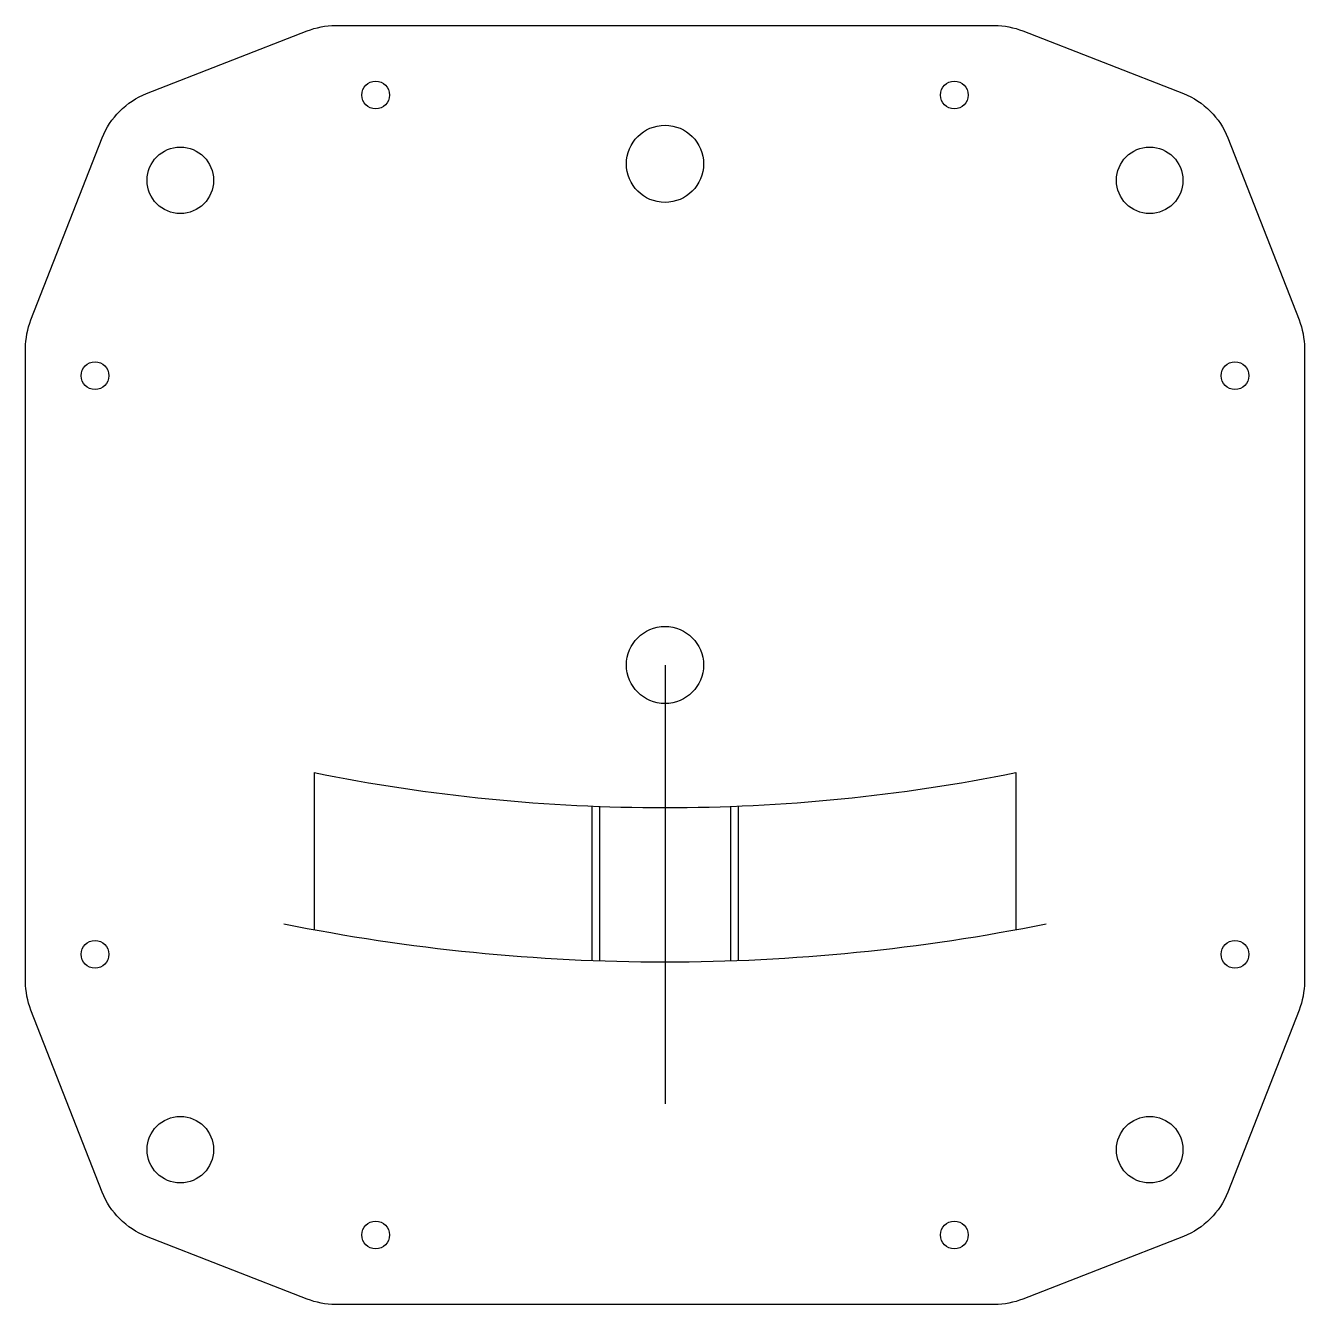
# Model space of a CAD drawing. Header units: millimetres. Extents: x -41.5 to 41.5, y -41.5 to 41.5.
import ezdxf

# ---------------------------------------------------------------- set-up
doc = ezdxf.new("R2010")
doc.units = ezdxf.units.MM
doc.layers.get('0').update_dxf_attribs({"linetype": 'CONTINUOUS'})

msp = doc.modelspace()

# ---------------------------------------------------------------- linework, layer by layer
for p, q in [((0, 0), (0, -28.448)), ((-22.75, -6.977), (-22.75, -17.162)), ((22.75, -6.977), (22.75, -17.162)), ((-4.75, -9.152), (-4.75, -19.16)), ((-4.25, -9.151), (-4.25, -19.178)), ((4.25, -9.151), (4.25, -19.178)), ((4.75, -9.152), (4.75, -19.16))]:
    msp.add_line(p, q)
msp.add_lwpolyline([(-41.466, -20.536), (-41.466, 20.536, -0.093585), (-41.116, 22.388), (-36.499, 34.177, -0.209313), (-33.617, 37.056), (-23.214, 41.118, -0.093321), (-21.366, 41.466), (21.366, 41.466, -0.093321), (23.214, 41.118), (33.617, 37.056, -0.209313), (36.499, 34.177), (41.116, 22.388, -0.093585), (41.466, 20.536), (41.466, -20.536, -0.093585), (41.116, -22.388), (36.499, -34.177, -0.209313), (33.617, -37.056), (23.214, -41.118, -0.093321), (21.366, -41.466), (-21.366, -41.466, -0.093321), (-23.214, -41.118), (-33.617, -37.056, -0.209313), (-36.499, -34.177), (-41.116, -22.388, -0.093585)], format="xyb", close=True)
for centre, radius in [((-18.76, 36.96), 0.9), ((18.76, 36.96), 0.9), ((0, 32.5), 2.5), ((-31.431, 31.431), 2.159), ((31.431, 31.431), 2.159), ((-36.96, 18.76), 0.9), ((36.96, 18.76), 0.9), ((0, 0), 2.5), ((-36.96, -18.76), 0.9), ((36.96, -18.76), 0.9), ((-31.431, -31.431), 2.159), ((31.431, -31.431), 2.159), ((-18.76, -36.96), 0.9), ((18.76, -36.96), 0.9)]:
    msp.add_circle(centre, radius)
for radius, start, end in [(115, 258.59014, 270), (115, 270, 281.40986), (125, 258.59014, 270), (125, 270, 281.40986)]:
    msp.add_arc((0, 105.75), radius, start, end)

doc.saveas('drawing.dxf')
